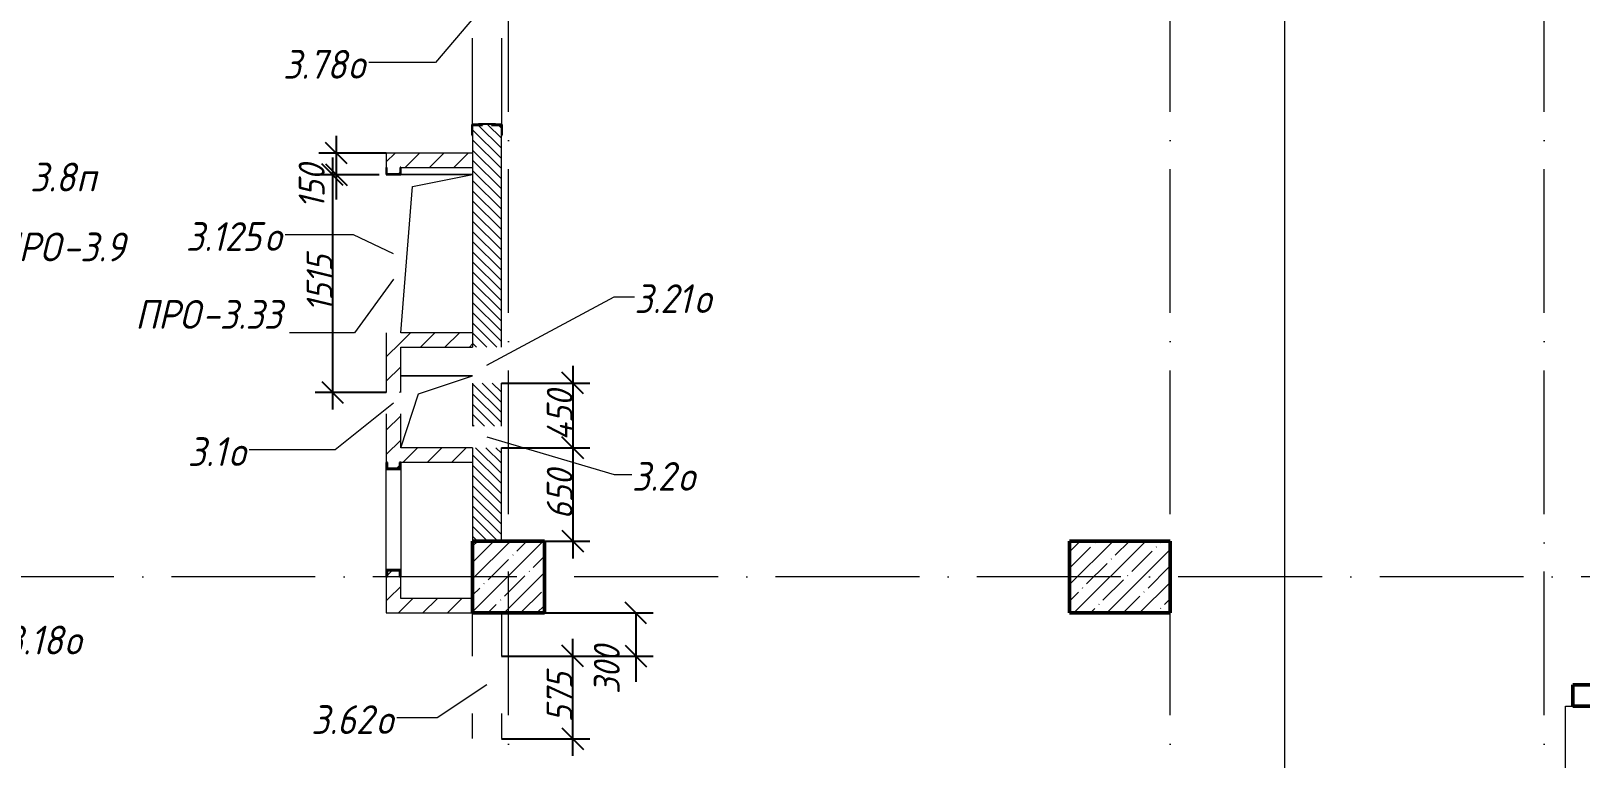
# Model space of a CAD drawing. Header units: millimetres. Extents: x -537608 to 253996, y -217170 to 186033.
# Drawn here: x -172156 to -161385, y 99405 to 104465 of the extents above; entities that cross this region are included whole.
import ezdxf

# ---------------------------------------------------------------- set-up
doc = ezdxf.new("R2010")
doc.units = ezdxf.units.MM
doc.linetypes.add('50_200_ШТРИХ_1Т_ш5_п1_п1_', pattern=[1400, 1000, -200, 0, -200])
for name, color, linetype, lineweight in [('A-____-____-DIMS', 7, 'Continuous', 9), ('A-FLOR-____-OTLN', 7, 'Continuous', 9), ('A-GENM-____-IDEN', 7, 'Continuous', 9), ('A-GENM-____-MCUT', 7, 'Continuous', 25), ('A-GENM-____-OTLN', 7, 'Continuous', 9), ('A-GENM-____-OTLN-1', 7, 'Continuous', 25), ('A-GLAZ-____-IDEN', 7, 'Continuous', 9), ('A-WALL-____-MCUT-3', 7, 'Continuous', 9), ('A-WALL-____-PATT-1', 7, 'Continuous', 9), ('A-WALL-FNSH-MCUT-1', 7, 'Continuous', 9), ('I-WALL-____-OTLN', 7, 'Continuous', 9), ('S-COLS-____-MCUT', 7, 'Continuous', 50), ('S-COLS-____-OTLN', 7, 'Continuous', 9), ('S-GRID-____-OTLN-1', 7, '50_200_ШТРИХ_1Т_ш5_п1_п1_', 9)]:
    doc.layers.add(name, color=color, linetype=linetype, lineweight=lineweight)
doc.layers.add('G-____-____-SYMB-1', color=9, linetype='Continuous', lineweight=9, true_color=0x808080)
doc.styles.add('ISOCPEUR_I_10', font='isocpeui.ttf', dxfattribs={"width": 0.9, "height": 180})
doc.styles.add('ISOCPEUR_I_9', font='isocpeui.ttf', dxfattribs={"width": 0.9, "height": 250})
doc.dimstyles.new('ISO-1_8_0_9К_СРЕДНИЙ_Кладочные_3', dxfattribs={"dimscale": 304.8, "dimtxt": 179.276612, "dimasz": 0.492126, "dimexe": 0.393701, "dimexo": 0, "dimgap": 0, "dimtad": 1, "dimdec": 3, "dimrnd": 0.001, "dimdsep": 46, "dimtxsty": 'ISOCPEUR_I_10', "dimblk1": 'OBLIQUE', "dimblk2": 'OBLIQUE', "dimsah": 1, "dimcen": 0.09, "dimdle": 0.393701, "dimazin": 0, "dimtfac": 1, "dimtdec": 4, "dimtix": 1, "dimtmove": 0, "dimatfit": 3, "dimfxl": 1, "dimtvp": 1, "dimtolj": 1, "dimtzin": 0, "dimarcsym": 2})
doc.dimstyles.new('ISO-1_8_0_9К_СРЕДНИЙ_Кладочные_4', dxfattribs={"dimscale": 304.8, "dimtxt": 179.276612, "dimasz": 0.492126, "dimexe": 0.393701, "dimexo": 0, "dimgap": 0, "dimtad": 1, "dimdec": 3, "dimrnd": 0.001, "dimdsep": 46, "dimtxsty": 'ISOCPEUR_I_10', "dimblk1": 'OBLIQUE', "dimblk2": 'OBLIQUE', "dimsah": 1, "dimcen": 0.09, "dimdle": 0.393701, "dimazin": 0, "dimtfac": 1, "dimtdec": 4, "dimtix": 1, "dimtmove": 1, "dimatfit": 3, "dimfxl": 1, "dimtvp": 1, "dimtolj": 1, "dimtzin": 0, "dimarcsym": 2})
pattern_1 = [(45, (-178684.97, 83184.24), (-84.8528, 84.8528), [])]

# ---------------------------------------------------------------- blocks, each defined once
blk = doc.blocks.new('BSC_Колонна _Прямоугольная - 500х500-V124-АР1_План отверстий 3 этажа в осях 1-64_А-ГГ')
at = {"layer": 'S-COLS-____-OTLN'}
h = blk.add_hatch(dxfattribs=at)
h.set_pattern_fill('FP_147', color=256, style=0, pattern_type=2)
h.set_pattern_definition([(45, (-9850, -17481.04), (-114.0493, 114.0493), []), (45, (-9735.95, -17481.04), (-114.0493, 114.0493), [201.613, -40.323, 3.353, -36.97])])
h.paths.add_polyline_path([(-250, -250), (250, -250), (250, 250), (-250, 250)], flags=0)
at = {"layer": 'S-COLS-____-MCUT'}
for p, q in [((250, 250), (-250, 250)), ((-250, 250), (-250, -250)), ((250, -250), (250, 250)), ((-250, -250), (250, -250))]:
    blk.add_line(p, q, dxfattribs=at)
blk = doc.blocks.new('BSC_Колонна _Прямоугольная - 500х700-V129-АР1_План отверстий 3 этажа в осях 1-64_А-ГГ')
at = {"layer": 'S-COLS-____-OTLN'}
h = blk.add_hatch(dxfattribs=at)
h.set_pattern_fill('FP_152', color=256, style=0, pattern_type=2)
h.set_pattern_definition([(315, (-17481.04, 14100), (114.0493, 114.0493), []), (315, (-17481.04, 13985.95), (114.0493, 114.0493), [201.612, -40.322, 3.353, -36.97])])
h.paths.add_polyline_path([(-250, 350), (-250, -350), (250, -350), (250, 350)], flags=0)
at = {"layer": 'S-COLS-____-MCUT'}
for p, q in [((250, 350), (-250, 350)), ((-250, 350), (-250, -350)), ((250, -350), (250, 350)), ((-250, -350), (250, -350))]:
    blk.add_line(p, q, dxfattribs=at)
blk = doc.blocks.new('АР_Перемычка - АР_Перемычка-28704962-АР1_План отверстий 3 этажа в осях 1-64_А-ГГ')
at = {"layer": 'A-GENM-____-OTLN'}
blk.add_line((-350, -100), (-342, -100), dxfattribs=at)
blk = doc.blocks.new('154_Стойка_СКБ_Уголок - СМ-2480_200-28346303-АР1_План отверстий 3 этажа в осях 1-64_А-ГГ')
at = {"layer": 'A-GENM-____-MCUT'}
for p, q in [((125, 156), (125, 81)), ((200, 156), (125, 156)), ((131, 81), (131, 150)), ((131, 150), (200, 150)), ((200, 150), (200, 156)), ((125, 81), (131, 81)), ((131, 19), (125, 19)), ((125, 19), (125, -56)), ((131, -50), (131, 19)), ((125, -56), (200, -56)), ((200, -50), (131, -50)), ((200, -56), (200, -50))]:
    blk.add_line(p, q, dxfattribs=at)
blk = doc.blocks.new('Стойка_Влож_Полоса боковая - Полоса-28213942-АР1_План отверстий 3 этажа в осях 1-64_А-ГГ')
at = {"layer": 'A-GENM-____-OTLN'}
for p, q in [((-5, 60), (0, 60)), ((-5, -60), (-5, 60)), ((0, 31), (0, -31)), ((0, -60), (-5, -60))]:
    blk.add_line(p, q, dxfattribs=at)
blk = doc.blocks.new('AR_Отверстие прямоугольное _в плите_ - AR_Отверстие прямоугольное _в плите_-V199-АР1_План отверстий 3 этажа в осях 1-64_А-ГГ')
at = {"layer": 'A-GENM-____-OTLN'}
for p, q in [((250, 250), (-250, 250)), ((-125, 125), (250, 250)), ((-250, -250), (-125, 125))]:
    blk.add_line(p, q, dxfattribs=at)
blk = doc.blocks.new('AR_Отверстие прямоугольное _в плите_ - AR_Отверстие прямоугольное _в плите_-30552711-АР1_План отверстий 3 этажа в осях 1-64_А-ГГ')
at = {"layer": 'A-GENM-____-OTLN'}
for p, q in [((250, 550), (-250, 550)), ((-167, 467), (250, 550)), ((-250, -550), (-167, 467))]:
    blk.add_line(p, q, dxfattribs=at)
blk = doc.blocks.new('154_Стойка_СКБ_Швеллер - СМ-2180_100-28318692-АР1_План отверстий 3 этажа в осях 1-64_А-ГГ')
at = {"layer": 'A-GENM-____-MCUT'}
for p, q in [((171, 50), (125, 50)), ((125, 50), (125, -50)), ((129.5, 42.4), (171, 42.4)), ((129.5, -42.4), (129.5, 42.4)), ((171, 42.4), (171, 50)), ((125, -50), (171, -50)), ((171, -42.4), (129.5, -42.4)), ((171, -50), (171, -42.4))]:
    blk.add_line(p, q, dxfattribs=at)
blk = doc.blocks.new('BSC_Колонна _Прямоугольная1 - 150х150 _металл_-35283274-АР1_План отверстий 3 этажа в осях 1-64_А-ГГ')
at = {"layer": 'S-COLS-____-MCUT'}
for p, q in [((75, 75), (-75, 75)), ((-75, 75), (-75, -75)), ((75, -75), (75, 75)), ((-75, -75), (75, -75))]:
    blk.add_line(p, q, dxfattribs=at)
blk = doc.blocks.new('154_Фахверк_СКБ_Швеллер - Тип_100_3960_зеркало-36793856-АР1_План отверстий 3 этажа в осях 1-64_А-ГГ')
at = {"layer": 'A-GENM-____-MCUT'}
for p, q in [((175, 50), (125, 50)), ((125, 50), (125, -50)), ((128, 47), (175, 47)), ((128, -47), (128, 47)), ((175, 47), (175, 50)), ((125, -50), (175, -50)), ((175, -47), (128, -47)), ((175, -50), (175, -47))]:
    blk.add_line(p, q, dxfattribs=at)
blk = doc.blocks.new('_Oblique')
at = {"color": 0, "linetype": 'ByBlock', "lineweight": -2}
blk.add_line((-0.5, -0.5), (0.5, 0.5), dxfattribs=at)
blk = doc.blocks.new('*D1261')
at = {"layer": 'A-____-____-DIMS', "color": 0, "lineweight": -2, "transparency": 16777216}
for p, q in [((-170033, 103735), (-170033, 103465)), ((-169685, 103615), (-170153, 103615)), ((-169735, 103465), (-170153, 103465)), ((-170033, 103465), (-170033, 103292))]:
    blk.add_line(p, q, dxfattribs=at)
at = {"layer": 'Defpoints', "color": 0, "transparency": 16777216}
for p in [(-169685, 103615), (-170033, 103465), (-169735, 103465)]:
    blk.add_point(p, dxfattribs=at)
at = {"layer": 'A-____-____-DIMS', "color": 0, "lineweight": -2, "transparency": 16777216, "xscale": 150, "yscale": 150, "zscale": 150}
for p, rotation in [((-170033, 103615), 90), ((-170033, 103465), 270)]:
    blk.add_blockref('_Oblique', p, dxfattribs=dict(at, rotation=rotation))
at = {"layer": 'A-____-____-DIMS', "color": 0, "transparency": 16777216, "insert": (-170294, 103228), "char_height": 180, "width": 368.21, "attachment_point": 1, "rotation": 90, "line_spacing_factor": 1.149209, "style": 'ISOCPEUR_I_10'}
blk.add_mtext('\\A1;150', dxfattribs=at)
blk = doc.blocks.new('*D1262')
at = {"layer": 'A-____-____-DIMS', "color": 0, "lineweight": -2, "transparency": 16777216}
for p, q in [((-170059, 103585), (-170059, 101830)), ((-169735, 103465), (-170179, 103465)), ((-169685, 101950), (-170179, 101950))]:
    blk.add_line(p, q, dxfattribs=at)
at = {"layer": 'Defpoints', "color": 0, "transparency": 16777216}
for p in [(-169735, 103465), (-170059, 101950), (-169685, 101950)]:
    blk.add_point(p, dxfattribs=at)
at = {"layer": 'A-____-____-DIMS', "color": 0, "lineweight": -2, "transparency": 16777216, "xscale": 150, "yscale": 150, "zscale": 150}
for p, rotation in [((-170059, 103465), 90), ((-170059, 101950), 270)]:
    blk.add_blockref('_Oblique', p, dxfattribs=dict(at, rotation=rotation))
at = {"layer": 'A-____-____-DIMS', "color": 0, "transparency": 16777216, "insert": (-170149, 102708), "char_height": 180, "width": 463.36, "attachment_point": 5, "rotation": 90, "style": 'ISOCPEUR_I_10'}
blk.add_mtext('\\A1;1515', dxfattribs=at)
blk = doc.blocks.new('*D1263')
at = {"layer": 'A-____-____-DIMS', "color": 0, "lineweight": -2, "transparency": 16777216}
for p, q in [((-168389, 102135), (-168389, 101445)), ((-168885, 102015), (-168269, 102015)), ((-168885, 101565), (-168269, 101565))]:
    blk.add_line(p, q, dxfattribs=at)
at = {"layer": 'Defpoints', "color": 0, "transparency": 16777216}
for p in [(-168885, 102015), (-168885, 101565), (-168389, 101565)]:
    blk.add_point(p, dxfattribs=at)
at = {"layer": 'A-____-____-DIMS', "color": 0, "lineweight": -2, "transparency": 16777216, "xscale": 150, "yscale": 150, "zscale": 150}
for p, rotation in [((-168389, 102015), 90), ((-168389, 101565), 270)]:
    blk.add_blockref('_Oblique', p, dxfattribs=dict(at, rotation=rotation))
at = {"layer": 'A-____-____-DIMS', "color": 0, "transparency": 16777216, "insert": (-168479, 101790), "char_height": 180, "width": 426.13, "attachment_point": 5, "rotation": 90, "style": 'ISOCPEUR_I_10'}
blk.add_mtext('\\A1;450', dxfattribs=at)
blk = doc.blocks.new('*D1264')
at = {"layer": 'A-____-____-DIMS', "color": 0, "lineweight": -2, "transparency": 16777216}
for p, q in [((-168389, 101685), (-168389, 100795)), ((-168885, 101565), (-168269, 101565)), ((-168885, 100915), (-168269, 100915))]:
    blk.add_line(p, q, dxfattribs=at)
at = {"layer": 'Defpoints', "color": 0, "transparency": 16777216}
for p in [(-168885, 101565), (-168885, 100915), (-168389, 100915)]:
    blk.add_point(p, dxfattribs=at)
at = {"layer": 'A-____-____-DIMS', "color": 0, "lineweight": -2, "transparency": 16777216, "xscale": 150, "yscale": 150, "zscale": 150}
for p, rotation in [((-168389, 101565), 90), ((-168389, 100915), 270)]:
    blk.add_blockref('_Oblique', p, dxfattribs=dict(at, rotation=rotation))
at = {"layer": 'A-____-____-DIMS', "color": 0, "transparency": 16777216, "insert": (-168479, 101240), "char_height": 180, "width": 409.58, "attachment_point": 5, "rotation": 90, "style": 'ISOCPEUR_I_10'}
blk.add_mtext('\\A1;650', dxfattribs=at)
blk = doc.blocks.new('*D1265')
at = {"layer": 'A-____-____-DIMS', "color": 0, "lineweight": -2, "transparency": 16777216}
for p, q in [((-168389, 99420), (-168389, 100235)), ((-168885, 100115), (-168269, 100115)), ((-168885, 99540), (-168269, 99540))]:
    blk.add_line(p, q, dxfattribs=at)
at = {"layer": 'Defpoints', "color": 0, "transparency": 16777216}
for p in [(-168885, 100115), (-168389, 100115), (-168885, 99540)]:
    blk.add_point(p, dxfattribs=at)
at = {"layer": 'A-____-____-DIMS', "color": 0, "lineweight": -2, "transparency": 16777216, "xscale": 150, "yscale": 150, "zscale": 150}
for p, rotation in [((-168389, 100115), 90), ((-168389, 99540), 270)]:
    blk.add_blockref('_Oblique', p, dxfattribs=dict(at, rotation=rotation))
at = {"layer": 'A-____-____-DIMS', "color": 0, "transparency": 16777216, "insert": (-168480, 99828), "char_height": 180, "width": 409.58, "attachment_point": 5, "rotation": 90, "style": 'ISOCPEUR_I_10'}
blk.add_mtext('\\A1;575', dxfattribs=at)
blk = doc.blocks.new('*D1266')
at = {"layer": 'A-____-____-DIMS', "color": 0, "lineweight": -2, "transparency": 16777216}
for p, q in [((-168585, 100415), (-167830, 100415)), ((-167950, 100415), (-167950, 99995)), ((-168885, 100115), (-167830, 100115)), ((-167950, 100115), (-167950, 99936))]:
    blk.add_line(p, q, dxfattribs=at)
at = {"layer": 'Defpoints', "color": 0, "transparency": 16777216}
for p in [(-168585, 100415), (-167950, 100415), (-168885, 100115)]:
    blk.add_point(p, dxfattribs=at)
at = {"layer": 'A-____-____-DIMS', "color": 0, "lineweight": -2, "transparency": 16777216, "xscale": 150, "yscale": 150, "zscale": 150}
for p, rotation in [((-167950, 100415), 90), ((-167950, 100115), 270)]:
    blk.add_blockref('_Oblique', p, dxfattribs=dict(at, rotation=rotation))
at = {"layer": 'A-____-____-DIMS', "color": 0, "transparency": 16777216, "insert": (-168242, 99851), "char_height": 180, "width": 409.58, "attachment_point": 1, "rotation": 90, "line_spacing_factor": 1.149209, "style": 'ISOCPEUR_I_10'}
blk.add_mtext('\\A1;300', dxfattribs=at)

msp = doc.modelspace()

# ---------------------------------------------------------------- hatches: boundary and pattern name
at = {"layer": 'A-WALL-____-PATT-1'}
h = msp.add_hatch(dxfattribs=at)
h.set_pattern_fill('FP_6', color=256, style=0, pattern_type=2)
h.set_pattern_definition([(135, (-178684.97, 83184.237), (-35.35534, -35.35534), [])])
h.paths.add_polyline_path([(-168884.9702, 100915.2788), (-168884.9702, 101565.2788), (-169084.9702, 101565.2788), (-169084.9702, 100915.2788)], flags=0)
h.paths.add_polyline_path([(-168940.1426, 101715.2788), (-168884.9702, 101715.2788), (-168884.9702, 102015.2788), (-169084.9702, 102015.2788), (-169084.9702, 101715.2788)], flags=0)
h.paths.add_polyline_path([(-168884.9702, 102265.2788), (-168884.9702, 103809.2788), (-168953.9702, 103809.2788), (-168953.9702, 103815.2788), (-169015.9702, 103815.2788), (-169015.9702, 103809.2788), (-169084.9702, 103809.2788), (-169084.9702, 102265.2788), (-168978.0736, 102265.2788)], flags=0)
h.paths.add_polyline_path([(-169015.9702, 105515.2788), (-168953.9702, 105515.2788), (-168953.9702, 105521.2788), (-168884.9702, 105521.2788), (-168884.9702, 105715.2788), (-169084.9702, 105715.2788), (-169084.9702, 105521.2788), (-169015.9702, 105521.2788)], flags=0)
h = msp.add_hatch(dxfattribs=at)
h.set_pattern_fill('FP_4', color=256, style=0, pattern_type=2)
h.set_pattern_definition(pattern_1)
h.paths.add_polyline_path([(-169584.9702, 100515.2788), (-169584.9702, 100669.2788), (-169592.5702, 100669.2788), (-169592.5702, 100710.7788), (-169677.3702, 100710.7788), (-169677.3702, 100669.2788), (-169684.9702, 100669.2788), (-169684.9702, 100515.2788), (-169592.5702, 100515.2788)], flags=0)
h.paths.add_polyline_path([(-169677.3702, 101419.7788), (-169592.5702, 101419.7788), (-169592.5702, 101461.2788), (-169584.9702, 101461.2788), (-169584.9702, 101800.2788), (-169684.9702, 101800.2788), (-169684.9702, 101461.2788), (-169677.3702, 101461.2788), (-169677.3702, 101426.6788)], flags=0)
h.paths.add_polyline_path([(-169628.6544, 101950.2788), (-169584.9702, 101950.2788), (-169584.9702, 102365.2788), (-169684.9702, 102365.2788), (-169684.9702, 101950.2788)], flags=0)
h.paths.add_polyline_path([(-169673.2102, 103468.2788), (-169587.9702, 103468.2788), (-169587.9702, 103515.2788), (-169584.9702, 103515.2788), (-169584.9702, 103615.2788), (-169684.9702, 103615.2788), (-169684.9702, 103515.2788), (-169681.9702, 103515.2788), (-169681.9702, 103468.2788)], flags=0)
h = msp.add_hatch(dxfattribs=at)
h.set_pattern_fill('FP_4', color=256, style=0, pattern_type=2)
h.set_pattern_definition(pattern_1)
h.paths.add_polyline_path([(-169584.9702, 103515.2788), (-169084.9702, 103515.2788), (-169084.9702, 103615.2788), (-169584.9702, 103615.2788)], flags=0)
h = msp.add_hatch(dxfattribs=at)
h.set_pattern_fill('FP_4', color=256, style=0, pattern_type=2)
h.set_pattern_definition(pattern_1)
h.paths.add_polyline_path([(-169584.9702, 102265.2788), (-169084.9702, 102265.2788), (-169084.9702, 102365.2788), (-169584.9702, 102365.2788)], flags=0)
h = msp.add_hatch(dxfattribs=at)
h.set_pattern_fill('FP_4', color=256, style=0, pattern_type=2)
h.set_pattern_definition(pattern_1)
h.paths.add_polyline_path([(-169084.9702, 101465.2788), (-169084.9702, 101565.2788), (-169584.9702, 101565.2788), (-169584.9702, 101465.2788)], flags=0)
h = msp.add_hatch(dxfattribs=at)
h.set_pattern_fill('FP_4', color=256, style=0, pattern_type=2)
h.set_pattern_definition(pattern_1)
h.paths.add_polyline_path([(-169084.9702, 100415.2788), (-169084.9702, 100515.2788), (-169684.9702, 100515.2788), (-169684.9702, 100415.2788)], flags=0)

# ---------------------------------------------------------------- linework, layer by layer
at = {"layer": 'A-FLOR-____-OTLN'}
for p, q in [((-169584.9702, 103465.2788), (-169084.9702, 103465.2788)), ((-169584.9702, 102065.2788), (-169084.9702, 102065.2788))]:
    msp.add_line(p, q, dxfattribs=at)
at = {"layer": 'A-GENM-____-IDEN'}
for p, q in [((-169634.9702, 102738.6731), (-169907.1298, 102365.2353)), ((-169907.1298, 102365.2353), (-170358.2524, 102365.2353))]:
    msp.add_line(p, q, dxfattribs=at)
at = {"layer": 'A-GLAZ-____-IDEN'}
for p, q in [((-168984.9702, 104665.2788), (-169342.5909, 104245.5758)), ((-169342.5909, 104245.5758), (-169807.4169, 104245.5758)), ((-169913.5382, 103046.9985), (-170387.5897, 103046.9985)), ((-169634.9702, 102915.2788), (-169913.5382, 103046.9985)), ((-168984.9702, 102140.2788), (-168101.1752, 102614.6167)), ((-168101.1752, 102614.6167), (-167959.3564, 102614.6167)), ((-169634.9702, 101875.2788), (-170040.9279, 101550.0756)), ((-168984.9702, 101640.2788), (-168101.1752, 101377.6666)), ((-170040.9279, 101550.0756), (-170637.3376, 101550.0756)), ((-168101.1752, 101377.6666), (-167977.3564, 101377.6666)), ((-168984.9702, 99915.2788), (-169331.957, 99685.2715)), ((-169331.957, 99685.2715), (-169611.7736, 99685.2715))]:
    msp.add_line(p, q, dxfattribs=at)
at = {"layer": 'A-WALL-____-MCUT-3'}
for p, q in [((-169084.9702, 103740.2788), (-169084.9702, 102265.2788)), ((-168884.9702, 102265.2788), (-168884.9702, 103740.2788)), ((-169084.9702, 102015.2788), (-169084.9702, 101715.2788)), ((-168884.9702, 101715.2788), (-168884.9702, 102015.2788)), ((-169084.9702, 101565.2788), (-169084.9702, 100915.2788)), ((-168884.9702, 100915.2788), (-168884.9702, 101565.2788))]:
    msp.add_line(p, q, dxfattribs=at)
at = {"layer": 'A-WALL-FNSH-MCUT-1'}
for p, q in [((-169684.9702, 103615.2788), (-169684.9702, 103515.2788)), ((-169084.9702, 103615.2788), (-169684.9702, 103615.2788)), ((-169584.9702, 103515.2788), (-169084.9702, 103515.2788)), ((-169684.9702, 102365.2788), (-169684.9702, 101950.2788)), ((-169084.9702, 102365.2788), (-169584.9702, 102365.2788)), ((-169584.9702, 101950.2788), (-169584.9702, 102265.2788)), ((-169584.9702, 102265.2788), (-169084.9702, 102265.2788)), ((-169084.9702, 102265.2788), (-169084.9702, 102265.2788)), ((-169684.9702, 101800.2788), (-169684.9702, 101461.2788)), ((-169584.9702, 101565.2788), (-169584.9702, 101800.2788)), ((-169084.9702, 101565.2788), (-169584.9702, 101565.2788)), ((-169584.9702, 101461.2788), (-169584.9702, 101465.2788)), ((-169584.9702, 101465.2788), (-169084.9702, 101465.2788)), ((-169684.9702, 100669.2788), (-169684.9702, 100415.2788)), ((-169584.9702, 100515.2788), (-169584.9702, 100669.2788)), ((-169084.9702, 100515.2788), (-169584.9702, 100515.2788)), ((-169684.9702, 100415.2788), (-169084.9702, 100415.2788))]:
    msp.add_line(p, q, dxfattribs=at)
at = {"layer": 'G-____-____-SYMB-1'}
msp.add_line((-163438.6992, 133289.9824), (-163438.6992, 78484.0974), dxfattribs=at)
at = {"layer": 'I-WALL-____-OTLN'}
for p, q in [((-169084.9702, 103815.2788), (-169084.9702, 104415.2788)), ((-168884.9702, 104415.2788), (-168884.9702, 103815.2788)), ((-169684.9702, 100715.2788), (-169684.9702, 101415.2788)), ((-169584.9702, 101415.2788), (-169584.9702, 100715.2788)), ((-169084.9702, 100115.2788), (-169084.9702, 100415.2788)), ((-168884.9702, 100415.2788), (-168884.9702, 100115.2788)), ((-161484.9702, 98465.2788), (-161484.9702, 99765.2788)), ((-161484.9702, 99765.2788), (-161434.9702, 99765.2788)), ((-169084.9702, 99540.2788), (-169084.9702, 99715.2788)), ((-168884.9702, 99715.2788), (-168884.9702, 99540.2788))]:
    msp.add_line(p, q, dxfattribs=at)
at = {"layer": 'S-GRID-____-OTLN-1'}
for p, q in [((-168834.9702, 78701.6305), (-168834.9702, 133065.1964)), ((-164234.9702, 78701.6305), (-164234.9702, 133065.1964)), ((-161634.9702, 78701.6305), (-161634.9702, 133065.1964)), ((-151977.231, 100665.2788), (-183353.7404, 100665.2788))]:
    msp.add_line(p, q, dxfattribs=at)

# ---------------------------------------------------------------- block references
at = {"layer": 'A-GENM-____-OTLN'}
for name, rotation in [('Стойка_Влож_Полоса боковая - Полоса-28213942-АР1_План отверстий 3 этажа в осях 1-64_А-ГГ', 269.9999999999999), ('АР_Перемычка - АР_Перемычка-28704962-АР1_План отверстий 3 этажа в осях 1-64_А-ГГ', 89.99999999999991)]:
    msp.add_blockref(name, (-168984.9702, 103815.2788), dxfattribs=dict(at, rotation=rotation))
for name, p in [('AR_Отверстие прямоугольное _в плите_ - AR_Отверстие прямоугольное _в плите_-30552711-АР1_План отверстий 3 этажа в осях 1-64_А-ГГ', (-169334.9702, 102915.2788)), ('AR_Отверстие прямоугольное _в плите_ - AR_Отверстие прямоугольное _в плите_-V199-АР1_План отверстий 3 этажа в осях 1-64_А-ГГ', (-169334.9702, 101815.2788))]:
    msp.add_blockref(name, p, dxfattribs=at)
at = {"layer": 'A-GENM-____-OTLN-1'}
for name, p, rotation in [('154_Стойка_СКБ_Уголок - СМ-2480_200-28346303-АР1_План отверстий 3 этажа в осях 1-64_А-ГГ', (-169034.9702, 103940.2788), 269.9999999999999), ('154_Фахверк_СКБ_Швеллер - Тип_100_3960_зеркало-36793856-АР1_План отверстий 3 этажа в осях 1-64_А-ГГ', (-169634.9702, 103340.2788), 89.99999999999993), ('154_Стойка_СКБ_Швеллер - СМ-2180_100-28318692-АР1_План отверстий 3 этажа в осях 1-64_А-ГГ', (-169634.9702, 101290.2788), 89.99999999999993), ('154_Стойка_СКБ_Швеллер - СМ-2180_100-28318692-АР1_План отверстий 3 этажа в осях 1-64_А-ГГ', (-169634.9702, 100840.2788), 269.9999999999999)]:
    msp.add_blockref(name, p, dxfattribs=dict(at, rotation=rotation))
at = {"layer": 'S-COLS-____-OTLN'}
msp.add_blockref('BSC_Колонна _Прямоугольная - 500х500-V124-АР1_План отверстий 3 этажа в осях 1-64_А-ГГ', (-168834.9702, 100665.2788), dxfattribs=at)
for name, p, rotation in [('BSC_Колонна _Прямоугольная - 500х700-V129-АР1_План отверстий 3 этажа в осях 1-64_А-ГГ', (-164584.9702, 100665.2788), 89.9999999999999), ('BSC_Колонна _Прямоугольная1 - 150х150 _металл_-35283274-АР1_План отверстий 3 этажа в осях 1-64_А-ГГ', (-161359.9702, 99840.2788), 270.0000000000001)]:
    msp.add_blockref(name, p, dxfattribs=dict(at, rotation=rotation))

# ---------------------------------------------------------------- texts
at = {"layer": 'A-GENM-____-IDEN', "char_height": 200, "attachment_point": 1, "style": 'ISOCPEUR_I_9'}
for s, insert, width in [('ПРО', (-172400.4218, 103062.0641), 562.784625), ('-3.9', (-171936.0781, 103062.0641), 548.35425), ('ПРО', (-171430.0151, 102592.3514), 562.784625), ('-3.33', (-170965.6714, 102592.3514), 707.088375)]:
    msp.add_mtext(s, dxfattribs=dict(at, insert=insert, width=width))
at = {"layer": 'A-GLAZ-____-IDEN', "char_height": 200, "attachment_point": 1, "style": 'ISOCPEUR_I_9'}
for s, insert, width in [('3.78', (-170402.8714, 104333.1904), 548.35425), ('\\fISOCPEUR|b0|i1|c204|p34|;\\W.9;о', (-169950.4339, 104333.1904), 158.734125), ('3.8', (-172162.0398, 103548.603), 389.620125), ('\\fISOCPEUR|b0|i1|c204|p34|;\\W.9;п', (-171840.5711, 103548.603), 158.734125), ('3.125', (-171078.4453, 103134.6131), 663.79725), ('\\fISOCPEUR|b0|i1|c204|p34|;\\W.9;о', (-170530.7578, 103134.6131), 158.734125), ('3.21', (-167959.3564, 102702.2313), 505.063125), ('\\fISOCPEUR|b0|i1|c204|p34|;\\W.9;о', (-167542.6377, 102702.2313), 158.734125), ('3.1', (-171066.2953, 101637.6902), 346.329), ('\\fISOCPEUR|b0|i1|c204|p34|;\\W.9;о', (-170780.5453, 101637.6902), 158.734125), ('3.2', (-167977.3564, 101465.2812), 389.620125), ('\\fISOCPEUR|b0|i1|c204|p34|;\\W.9;о', (-167655.8877, 101465.2812), 158.734125), ('3.18', (-172338.8262, 100326.3485), 505.063125), ('\\fISOCPEUR|b0|i1|c204|p34|;\\W.9;о', (-171922.1074, 100326.3485), 158.734125), ('3.62', (-170207.2281, 99772.886), 548.35425), ('\\fISOCPEUR|b0|i1|c204|p34|;\\W.9;о', (-169754.7906, 99772.886), 158.734125)]:
    msp.add_mtext(s, dxfattribs=dict(at, insert=insert, width=width))

# ---------------------------------------------------------------- dimensions: what is measured, and where the dimension line sits
at = {"layer": 'A-____-____-DIMS'}
for base, p1, p2, override, picture, middle in [((-170033.4004, 103465.2788), (-169684.9702, 103615.2788), (-169734.9702, 103465.2788), {"dimpost": '<>', "dimfxl": 158.113883}, '*D1261', (-170173.6777, 103291.8713)), ((-167950.016, 100415.2788), (-168884.9702, 100115.2788), (-168584.9702, 100415.2788), {"dimpost": '<>', "dimfxl": 424.264069}, '*D1266', (-168122.0796, 99935.6976))]:
    dim = msp.add_linear_dim(base=base, p1=p1, p2=p2, angle=90, dimstyle='ISO-1_8_0_9К_СРЕДНИЙ_Кладочные_3', override=override, dxfattribs=at)
    dim.commit()
    dim.dimension.update_dxf_attribs({"geometry": picture, "text_midpoint": middle, "dimtype": 160, "text_rotation": 90})
for base, p1, p2, override, picture, middle in [((-170058.5157, 101950.2788), (-169734.9702, 103465.2788), (-169684.9702, 101950.2788), {"dimpost": '<>', "dimfxl": 1515.824858}, '*D1262', (-170148.5157, 102707.7788)), ((-168388.824, 101565.2788), (-168884.9702, 102015.2788), (-168884.9702, 101565.2788), {"dimpost": '<>', "dimfxl": 450}, '*D1263', (-168478.824, 101790.2788)), ((-168388.824, 100915.2788), (-168884.9702, 101565.2788), (-168884.9702, 100915.2788), {"dimpost": '<>', "dimfxl": 650}, '*D1264', (-168478.824, 101240.2788)), ((-168388.824, 100115.2788), (-168884.9702, 99540.2788), (-168884.9702, 100115.2788), {"dimpost": '<>', "dimfxl": 575}, '*D1265', (-168479.9831, 99827.7788))]:
    dim = msp.add_linear_dim(base=base, p1=p1, p2=p2, angle=90, dimstyle='ISO-1_8_0_9К_СРЕДНИЙ_Кладочные_4', override=override, dxfattribs=at)
    dim.commit()
    dim.dimension.update_dxf_attribs({"geometry": picture, "text_midpoint": middle})

doc.saveas('drawing.dxf')
